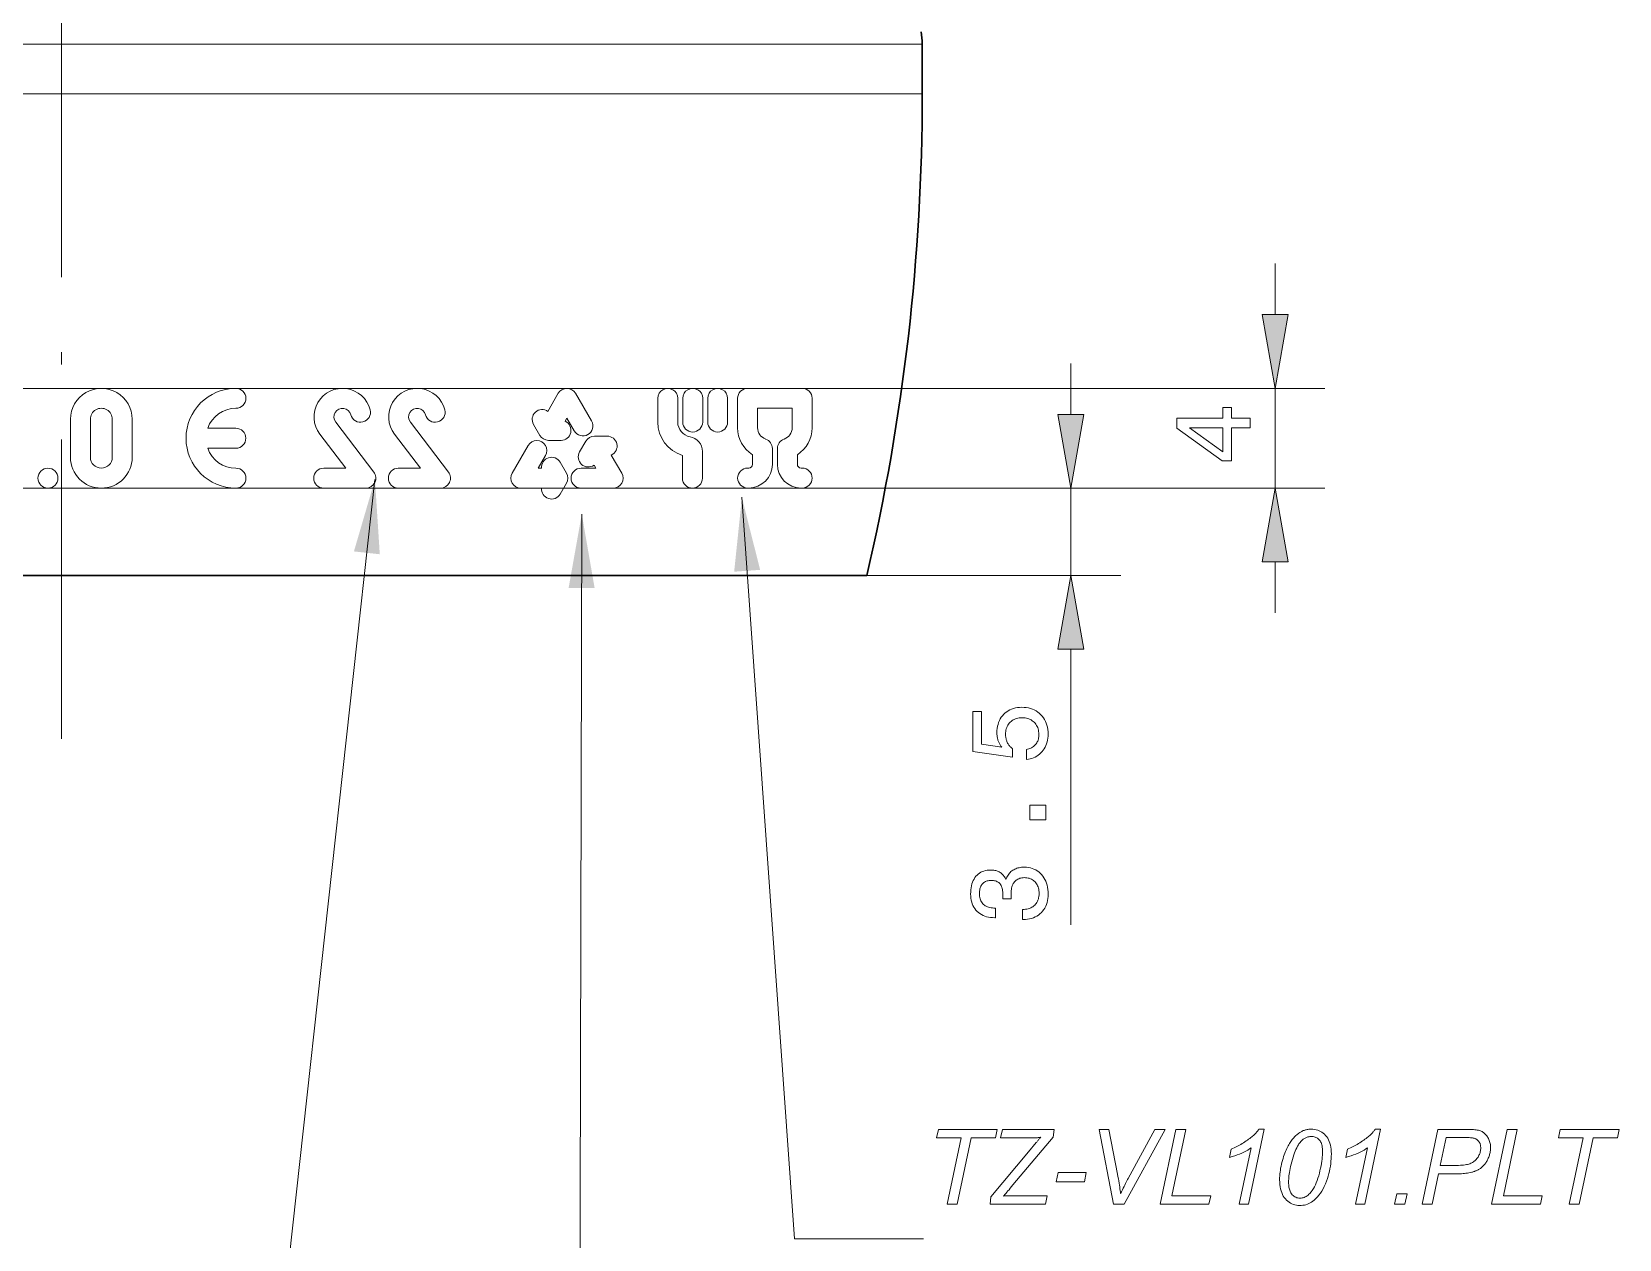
# Model space of a CAD drawing. Extents: x 0 to 594, y 0 to 521.
# Drawn here: x 367.1 to 430.7, y 110.3 to 158.7 of the extents above; entities that cross this region are included whole.
import ezdxf

# ---------------------------------------------------------------- set-up
doc = ezdxf.new("R2010")
doc.units = 0
doc.linetypes.add('DASHDOT', pattern=[18.5, 12, -3, 0.5, -3])
doc.linetypes.add('DASHED', pattern=[15, 12, -3])

msp = doc.modelspace()

# ---------------------------------------------------------------- linework, layer by layer
at = {"color": 7, "linetype": 'DASHDOT', "lineweight": 13}
msp.add_line((368.313, 130.349), (368.313, 372.344), dxfattribs=at)
at = {"color": 7, "linetype": 'DASHED', "lineweight": 13}
for p, q in [((398.59, 158.196), (333.813, 158.196)), ((398.59, 156.196), (333.813, 156.196))]:
    msp.add_line(p, q, dxfattribs=at)
at = {"color": 7, "lineweight": 13}
for p, q in [((402.813, 158.196), (338.036, 158.196)), ((402.813, 156.196), (338.036, 156.196)), ((338.188, 144.396), (398.779, 144.396)), ((338.188, 140.396), (398.779, 140.396))]:
    msp.add_line(p, q, dxfattribs=at)
at = {"color": 7, "linetype": 'DASHED', "lineweight": 13, "ltscale": 0.105585}
for p, q in [((402.813, 158.196), (398.59, 158.196)), ((402.813, 156.196), (398.59, 156.196))]:
    msp.add_line(p, q, dxfattribs=at)
at = {"color": 7, "lineweight": 30, "ltscale": 0.05}
msp.add_line((402.813, 156.196), (402.813, 158.196), dxfattribs=at)
at = {"color": 5, "lineweight": 13, "ltscale": 0.051139}
for p, q in [((416.954, 147.35), (416.954, 149.396)), ((408.771, 143.35), (408.771, 145.396)), ((416.954, 135.396), (416.954, 137.442))]:
    msp.add_line(p, q, dxfattribs=at)
at = {"color": 7, "lineweight": 13, "ltscale": 0.020837}
for p, q in [((388.228, 144.196), (387.812, 143.474)), ((390.769, 140.996), (390.352, 141.718)), ((386.727, 140.396), (387.561, 140.396))]:
    msp.add_line(p, q, dxfattribs=at)
at = {"color": 7, "lineweight": 13, "ltscale": 0.032004}
for p, q in [((388.921, 144.196), (389.561, 143.087)), ((386.381, 140.996), (387.021, 142.105)), ((390.422, 140.396), (389.142, 140.396))]:
    msp.add_line(p, q, dxfattribs=at)
at = {"color": 7, "lineweight": 13, "ltscale": 0.023761}
for p, q in [((392.215, 143.045), (392.215, 143.996)), ((393.015, 143.045), (393.015, 143.996)), ((393.215, 143.045), (393.215, 143.996)), ((394.015, 143.045), (394.015, 143.996)), ((394.215, 143.045), (394.215, 143.996)), ((395.015, 143.045), (395.015, 143.996))]:
    msp.add_line(p, q, dxfattribs=at)
at = {"color": 7, "lineweight": 13, "ltscale": 0.029509}
for p, q in [((395.415, 142.816), (395.415, 143.996)), ((398.402, 142.816), (398.402, 143.996))]:
    msp.add_line(p, q, dxfattribs=at)
at = {"color": 7, "lineweight": 13, "ltscale": 0.027327}
for p in [(395.815, 144.396), (398.002, 144.396)]:
    msp.add_line(p, (396.908, 144.396), dxfattribs=at)
at = {"color": 5, "lineweight": 13}
for p, q in [((398.779, 144.396), (418.954, 144.396)), ((398.779, 140.396), (418.954, 140.396))]:
    msp.add_line(p, q, dxfattribs=at)
at = {"color": 5, "lineweight": 13, "ltscale": 0.1}
msp.add_line((416.954, 140.396), (416.954, 144.396), dxfattribs=at)
at = {"color": 7, "lineweight": 13, "ltscale": 0.038042}
for p, q in [((368.676, 141.635), (368.676, 143.157)), ((369.476, 141.635), (369.476, 143.157)), ((370.355, 143.157), (370.355, 141.635)), ((371.155, 143.157), (371.155, 141.635))]:
    msp.add_line(p, q, dxfattribs=at)
at = {"color": 7, "lineweight": 13, "ltscale": 0.003517}
for p, q in [((388.575, 143.196), (388.505, 143.074)), ((389.659, 141.318), (389.73, 141.196)), ((387.42, 141.196), (387.561, 141.196))]:
    msp.add_line(p, q, dxfattribs=at)
at = {"color": 7, "lineweight": 13, "ltscale": 0.014683}
msp.add_line((388.575, 143.196), (388.869, 142.687), dxfattribs=at)
at = {"color": 7, "lineweight": 13, "ltscale": 0.017327}
msp.add_line((396.215, 143.596), (396.908, 143.596), dxfattribs=at)
at = {"color": 7, "lineweight": 13, "ltscale": 0.01951}
for p, q in [((396.215, 142.816), (396.215, 143.596)), ((397.602, 142.816), (397.602, 143.596))]:
    msp.add_line(p, q, dxfattribs=at)
at = {"color": 7, "lineweight": 13, "ltscale": 0.017326}
msp.add_line((397.602, 143.596), (396.908, 143.596), dxfattribs=at)
at = {"color": 7, "lineweight": 13, "ltscale": 0.028165}
for p, q in [((375.304, 142.796), (374.177, 142.796)), ((375.304, 141.996), (374.177, 141.996))]:
    msp.add_line(p, q, dxfattribs=at)
at = {"color": 7, "lineweight": 13, "ltscale": 0.042886}
for p, q in [((379.71, 141.196), (378.672, 142.561)), ((382.701, 141.196), (381.662, 142.561))]:
    msp.add_line(p, q, dxfattribs=at)
at = {"color": 7, "lineweight": 13, "ltscale": 0.063061}
for p, q in [((380.836, 141.038), (379.308, 143.046)), ((383.826, 141.038), (382.299, 143.046))]:
    msp.add_line(p, q, dxfattribs=at)
at = {"color": 7, "lineweight": 13, "ltscale": 0.012577}
for p, q in [((387.235, 142.947), (387.487, 142.511)), ((387.833, 142.312), (388.336, 142.311)), ((389.335, 142.281), (389.083, 141.845)), ((389.68, 142.48), (390.184, 142.481)), ((388.557, 140.995), (388.306, 141.431)), ((388.557, 140.596), (388.306, 140.16))]:
    msp.add_line(p, q, dxfattribs=at)
at = {"color": 7, "lineweight": 13, "ltscale": 0.015834}
for p, q in [((396.808, 141.984), (396.808, 141.35)), ((397.008, 141.984), (397.008, 141.35))]:
    msp.add_line(p, q, dxfattribs=at)
at = {"color": 7, "lineweight": 13, "ltscale": 0.014684}
for p, q in [((387.42, 141.196), (387.714, 141.705)), ((389.73, 141.196), (389.142, 141.196))]:
    msp.add_line(p, q, dxfattribs=at)
at = {"color": 7, "lineweight": 13, "ltscale": 0.022796}
msp.add_line((393.202, 141.708), (393.202, 140.796), dxfattribs=at)
at = {"color": 7, "lineweight": 13, "ltscale": 0.026715}
msp.add_line((394.002, 141.865), (394.002, 140.796), dxfattribs=at)
at = {"color": 7, "lineweight": 13, "ltscale": 0.00963}
for p, q in [((396.008, 141.735), (396.008, 141.35)), ((397.808, 141.735), (397.808, 141.35))]:
    msp.add_line(p, q, dxfattribs=at)
at = {"color": 7, "lineweight": 13, "ltscale": 0.022092}
for p, q in [((378.827, 141.196), (379.71, 141.196)), ((381.817, 141.196), (382.701, 141.196))]:
    msp.add_line(p, q, dxfattribs=at)
at = {"color": 7, "lineweight": 13, "ltscale": 0.001077}
for p, q in [((395.858, 141.2), (395.815, 141.2)), ((398.002, 141.2), (397.958, 141.2)), ((395.858, 140.4), (395.815, 140.4)), ((398.002, 140.4), (397.958, 140.4))]:
    msp.add_line(p, q, dxfattribs=at)
at = {"color": 7, "lineweight": 13, "ltscale": 0.042267}
msp.add_line((378.827, 140.396), (380.517, 140.396), dxfattribs=at)
at = {"color": 7, "lineweight": 13, "ltscale": 0.042268}
msp.add_line((381.817, 140.396), (383.508, 140.396), dxfattribs=at)
at = {"color": 5, "lineweight": 13, "ltscale": 0.299814}
msp.add_line((398.779, 140.396), (410.771, 140.396), dxfattribs=at)
at = {"color": 5, "lineweight": 13, "ltscale": 0.0875}
msp.add_line((408.771, 136.896), (408.771, 140.396), dxfattribs=at)
at = {"color": 7, "lineweight": 30}
msp.add_line((400.593, 136.896), (339.985, 136.896), dxfattribs=at)
at = {"color": 5, "lineweight": 13, "ltscale": 0.254458}
msp.add_line((400.593, 136.896), (410.771, 136.896), dxfattribs=at)
at = {"color": 5, "lineweight": 13, "ltscale": 0.276097}
msp.add_line((408.771, 122.898), (408.771, 133.942), dxfattribs=at)
at = {"color": 5, "lineweight": 13}
for points in [[(416.433, 147.35), (416.954, 144.396), (417.475, 147.35)], [(408.25, 143.35), (408.771, 140.396), (409.292, 143.35)], [(415.954, 142.81), (415.212, 142.81), (415.212, 141.492), (414.832, 141.492), (413.021, 142.806), (413.021, 143.198), (414.866, 143.198), (414.866, 143.626), (415.212, 143.626), (415.212, 143.198), (415.954, 143.198)], [(414.866, 141.855), (414.866, 142.81), (413.523, 142.81)], [(417.475, 137.442), (416.954, 140.396), (416.433, 137.442)], [(409.292, 133.942), (408.771, 136.896), (408.25, 133.942)], [(406.989, 129.524), (406.989, 129.924), (407.035, 129.933), (407.079, 129.944), (407.12, 129.957), (407.16, 129.973), (407.198, 129.991), (407.233, 130.012), (407.267, 130.035), (407.298, 130.061), (407.328, 130.089), (407.355, 130.119), (407.38, 130.152), (407.402, 130.186), (407.422, 130.223), (407.439, 130.261), (407.454, 130.3), (407.466, 130.342), (407.475, 130.385), (407.481, 130.43), (407.485, 130.477), (407.487, 130.525), (407.485, 130.584), (407.479, 130.641), (407.47, 130.695), (407.457, 130.747), (407.441, 130.797), (407.421, 130.844), (407.397, 130.889), (407.369, 130.932), (407.338, 130.972), (407.303, 131.01), (407.265, 131.045), (407.225, 131.076), (407.183, 131.104), (407.138, 131.127), (407.091, 131.148), (407.041, 131.164), (406.99, 131.177), (406.936, 131.186), (406.879, 131.192), (406.82, 131.193), (406.761, 131.192), (406.703, 131.186), (406.648, 131.177), (406.596, 131.164), (406.546, 131.148), (406.498, 131.128), (406.453, 131.105), (406.411, 131.077), (406.371, 131.047), (406.333, 131.012), (406.299, 130.975), (406.268, 130.935), (406.241, 130.892), (406.217, 130.847), (406.197, 130.8), (406.181, 130.75), (406.168, 130.697), (406.159, 130.642), (406.154, 130.585), (406.152, 130.525), (406.153, 130.49), (406.155, 130.456), (406.158, 130.423), (406.163, 130.39), (406.17, 130.358), (406.177, 130.326), (406.186, 130.295), (406.197, 130.265), (406.209, 130.235), (406.222, 130.206), (406.236, 130.177), (406.252, 130.149), (406.27, 130.122), (406.288, 130.096), (406.308, 130.071), (406.329, 130.046), (406.352, 130.022), (406.376, 129.998), (406.402, 129.976), (406.428, 129.954), (406.428, 129.61), (404.839, 129.846), (404.839, 131.449), (405.193, 131.449), (405.193, 130.135), (406, 130.015), (405.982, 130.037), (405.964, 130.06), (405.948, 130.083), (405.932, 130.107), (405.917, 130.132), (405.903, 130.158), (405.89, 130.185), (405.878, 130.212), (405.866, 130.24), (405.856, 130.269), (405.847, 130.299), (405.838, 130.329), (405.831, 130.359), (405.824, 130.39), (405.819, 130.422), (405.814, 130.454), (405.811, 130.487), (405.808, 130.52), (405.807, 130.554), (405.806, 130.588), (405.809, 130.679), (405.817, 130.766), (405.831, 130.849), (405.85, 130.929), (405.875, 131.005), (405.905, 131.078), (405.941, 131.146), (405.982, 131.212), (406.028, 131.273), (406.08, 131.332), (406.137, 131.385), (406.197, 131.433), (406.26, 131.475), (406.327, 131.512), (406.397, 131.543), (406.471, 131.568), (406.548, 131.588), (406.628, 131.602), (406.712, 131.61), (406.799, 131.613), (406.892, 131.61), (406.981, 131.601), (407.067, 131.586), (407.148, 131.565), (407.227, 131.538), (407.302, 131.506), (407.373, 131.467), (407.44, 131.422), (407.504, 131.371), (407.565, 131.315), (407.62, 131.253), (407.67, 131.188), (407.714, 131.119), (407.752, 131.047), (407.784, 130.971), (407.811, 130.892), (407.831, 130.809), (407.846, 130.722), (407.855, 130.632), (407.858, 130.538), (407.855, 130.454), (407.848, 130.374), (407.836, 130.297), (407.819, 130.222), (407.798, 130.15), (407.772, 130.081), (407.74, 130.015), (407.705, 129.952), (407.664, 129.892), (407.618, 129.835), (407.569, 129.781), (407.517, 129.733), (407.461, 129.689), (407.403, 129.651), (407.341, 129.617), (407.277, 129.589), (407.21, 129.565), (407.139, 129.546), (407.066, 129.533)], [(407.771, 127.097), (407.128, 127.097), (407.128, 127.694), (407.771, 127.694)], [(406.831, 123.108), (406.831, 123.507), (406.893, 123.51), (406.952, 123.516), (407.008, 123.525), (407.061, 123.538), (407.112, 123.554), (407.159, 123.573), (407.204, 123.595), (407.246, 123.62), (407.285, 123.649), (407.321, 123.681), (407.354, 123.716), (407.384, 123.753), (407.41, 123.793), (407.432, 123.836), (407.452, 123.882), (407.467, 123.93), (407.479, 123.981), (407.488, 124.035), (407.493, 124.091), (407.495, 124.15), (407.494, 124.208), (407.489, 124.263), (407.481, 124.316), (407.47, 124.366), (407.456, 124.414), (407.438, 124.459), (407.418, 124.502), (407.394, 124.542), (407.367, 124.58), (407.337, 124.615), (407.304, 124.647), (407.269, 124.676), (407.232, 124.701), (407.192, 124.723), (407.149, 124.742), (407.105, 124.757), (407.058, 124.769), (407.008, 124.778), (406.957, 124.783), (406.903, 124.784), (406.854, 124.783), (406.807, 124.778), (406.762, 124.769), (406.72, 124.758), (406.679, 124.743), (406.641, 124.724), (406.606, 124.702), (406.572, 124.677), (406.541, 124.649), (406.512, 124.617), (406.485, 124.582), (406.461, 124.544), (406.44, 124.504), (406.422, 124.461), (406.406, 124.415), (406.394, 124.367), (406.384, 124.316), (406.377, 124.262), (406.373, 124.205), (406.371, 124.146), (406.371, 124.137), (406.371, 124.129), (406.372, 124.12), (406.372, 124.111), (406.372, 124.102), (406.372, 124.094), (406.372, 124.085), (406.373, 124.076), (406.373, 124.066), (406.374, 124.057), (406.374, 124.048), (406.374, 124.037), (406.375, 124.027), (406.376, 124.015), (406.376, 124.003), (406.377, 123.991), (406.378, 123.978), (406.378, 123.964), (406.379, 123.95), (406.38, 123.935), (406.04, 123.935), (406.041, 123.944), (406.041, 123.953), (406.042, 123.962), (406.042, 123.971), (406.042, 123.98), (406.043, 123.989), (406.043, 123.998), (406.043, 124.006), (406.043, 124.015), (406.044, 124.023), (406.044, 124.032), (406.044, 124.04), (406.044, 124.048), (406.044, 124.056), (406.044, 124.064), (406.044, 124.072), (406.045, 124.079), (406.045, 124.087), (406.045, 124.094), (406.045, 124.101), (406.043, 124.158), (406.04, 124.212), (406.034, 124.262), (406.026, 124.31), (406.016, 124.355), (406.003, 124.396), (405.988, 124.435), (405.971, 124.47), (405.952, 124.503), (405.93, 124.533), (405.906, 124.559), (405.879, 124.583), (405.85, 124.604), (405.818, 124.622), (405.785, 124.638), (405.748, 124.65), (405.709, 124.66), (405.668, 124.667), (405.625, 124.671), (405.579, 124.673), (405.534, 124.671), (405.492, 124.667), (405.452, 124.66), (405.413, 124.651), (405.377, 124.639), (405.343, 124.624), (405.312, 124.606), (405.282, 124.586), (405.254, 124.563), (405.229, 124.537), (405.206, 124.508), (405.185, 124.478), (405.166, 124.444), (405.151, 124.409), (405.137, 124.371), (405.126, 124.331), (405.117, 124.288), (405.111, 124.243), (405.108, 124.196), (405.106, 124.146), (405.108, 124.09), (405.113, 124.037), (405.121, 123.986), (405.132, 123.938), (405.147, 123.893), (405.165, 123.851), (405.186, 123.812), (405.21, 123.775), (405.238, 123.741), (405.269, 123.71), (405.303, 123.682), (405.34, 123.657), (405.38, 123.635), (405.423, 123.615), (405.469, 123.599), (405.518, 123.585), (405.57, 123.575), (405.626, 123.568), (405.684, 123.563), (405.745, 123.562), (405.745, 123.178), (405.716, 123.178), (405.629, 123.181), (405.547, 123.188), (405.468, 123.201), (405.392, 123.219), (405.32, 123.242), (405.252, 123.27), (405.187, 123.304), (405.125, 123.342), (405.068, 123.385), (405.014, 123.434), (404.964, 123.487), (404.92, 123.544), (404.88, 123.604), (404.846, 123.668), (404.818, 123.735), (404.794, 123.806), (404.776, 123.88), (404.763, 123.958), (404.755, 124.04), (404.752, 124.125), (404.754, 124.214), (404.761, 124.3), (404.771, 124.382), (404.786, 124.459), (404.806, 124.533), (404.829, 124.602), (404.857, 124.667), (404.889, 124.728), (404.925, 124.785), (404.965, 124.837), (405.01, 124.885), (405.057, 124.928), (405.108, 124.966), (405.163, 124.999), (405.22, 125.027), (405.281, 125.05), (405.346, 125.067), (405.414, 125.08), (405.485, 125.088), (405.56, 125.09), (405.603, 125.089), (405.644, 125.086), (405.684, 125.082), (405.723, 125.075), (405.761, 125.066), (405.798, 125.056), (405.833, 125.043), (405.867, 125.029), (405.899, 125.012), (405.931, 124.994), (405.961, 124.974), (405.989, 124.952), (406.017, 124.928), (406.042, 124.903), (406.066, 124.875), (406.089, 124.846), (406.11, 124.815), (406.13, 124.782), (406.148, 124.747), (406.165, 124.711), (406.184, 124.758), (406.204, 124.803), (406.227, 124.846), (406.251, 124.886), (406.278, 124.924), (406.307, 124.96), (406.337, 124.993), (406.37, 125.024), (406.404, 125.052), (406.441, 125.079), (406.479, 125.102), (406.52, 125.124), (406.561, 125.143), (406.605, 125.159), (406.65, 125.173), (406.697, 125.184), (406.746, 125.193), (406.797, 125.199), (406.849, 125.203), (406.903, 125.204), (406.987, 125.201), (407.069, 125.192), (407.147, 125.177), (407.221, 125.157), (407.292, 125.13), (407.36, 125.098), (407.424, 125.059), (407.485, 125.015), (407.542, 124.965), (407.596, 124.909), (407.646, 124.848), (407.69, 124.783), (407.73, 124.714), (407.764, 124.642), (407.792, 124.565), (407.816, 124.485), (407.834, 124.401), (407.847, 124.312), (407.855, 124.22), (407.858, 124.125), (407.855, 124.034), (407.847, 123.947), (407.833, 123.863), (407.814, 123.784), (407.79, 123.708), (407.76, 123.636), (407.724, 123.567), (407.684, 123.503), (407.637, 123.442), (407.586, 123.385), (407.53, 123.332), (407.47, 123.285), (407.406, 123.244), (407.339, 123.208), (407.268, 123.177), (407.194, 123.153), (407.116, 123.133), (407.035, 123.119), (406.949, 123.111), (406.861, 123.108)]]:
    msp.add_lwpolyline(points, close=True, dxfattribs=at)
at = {"color": 7, "lineweight": 13}
for points in [[(380.88, 140.74), (374.86, 86.07), (381.447, 86.07)], [(395.587, 140.031), (397.69, 110.305), (402.866, 110.305)], [(389.169, 139.352), (389.084, 100.516), (420.496, 100.516)]]:
    msp.add_lwpolyline(points, dxfattribs=at)
for points in [[(403.818, 111.694), (404.372, 114.352), (403.388, 114.352), (403.46, 114.694), (405.821, 114.694), (405.75, 114.352), (404.774, 114.352), (404.219, 111.694)], [(405.529, 111.694), (405.568, 111.994), (407.07, 113.789), (407.381, 114.166), (407.399, 114.188), (407.418, 114.211), (407.437, 114.233), (407.455, 114.254), (407.473, 114.276), (407.491, 114.296), (407.509, 114.317), (407.527, 114.337), (407.545, 114.357), (407.563, 114.376), (407.526, 114.372), (407.491, 114.368), (407.459, 114.365), (407.429, 114.362), (407.401, 114.359), (407.376, 114.357), (407.352, 114.356), (407.332, 114.355), (407.313, 114.354), (407.297, 114.354), (407.198, 114.356), (407.08, 114.354), (406.963, 114.352), (405.954, 114.352), (406.026, 114.694), (408.095, 114.694), (408.06, 114.38), (406.45, 112.467), (406.392, 112.399), (406.34, 112.336), (406.291, 112.278), (406.247, 112.226), (406.207, 112.179), (406.172, 112.137), (406.14, 112.101), (406.114, 112.07), (406.091, 112.044), (406.073, 112.023), (406.09, 112.025), (406.106, 112.027), (406.121, 112.029), (406.135, 112.031), (406.147, 112.032), (406.158, 112.033), (406.168, 112.034), (406.176, 112.035), (406.184, 112.035), (406.19, 112.035), (407.825, 112.035), (407.753, 111.694)], [(410.479, 111.694), (409.902, 114.694), (410.289, 114.694), (410.636, 112.905), (410.655, 112.809), (410.672, 112.718), (410.688, 112.63), (410.703, 112.545), (410.716, 112.465), (410.728, 112.388), (410.738, 112.315), (410.747, 112.246), (410.755, 112.181), (410.761, 112.119), (410.798, 112.195), (410.834, 112.267), (410.868, 112.336), (410.901, 112.401), (410.933, 112.464), (410.963, 112.523), (410.992, 112.58), (411.019, 112.633), (411.045, 112.682), (411.07, 112.729), (412.141, 114.694), (412.554, 114.694), (410.909, 111.694)], [(412.345, 111.694), (412.971, 114.694), (413.372, 114.694), (412.818, 112.033), (414.375, 112.033), (414.304, 111.694)], [(415.517, 111.694), (415.992, 113.959), (415.928, 113.912), (415.859, 113.866), (415.785, 113.823), (415.706, 113.781), (415.622, 113.741), (415.534, 113.704), (415.44, 113.668), (415.341, 113.634), (415.237, 113.602), (415.128, 113.572), (415.198, 113.908), (415.253, 113.93), (415.308, 113.955), (415.363, 113.98), (415.418, 114.007), (415.472, 114.035), (415.527, 114.065), (415.581, 114.095), (415.635, 114.128), (415.689, 114.161), (415.743, 114.196), (415.796, 114.231), (415.845, 114.266), (415.893, 114.299), (415.937, 114.331), (415.979, 114.363), (416.018, 114.394), (416.054, 114.423), (416.088, 114.452), (416.119, 114.48), (416.147, 114.507), (416.164, 114.524), (416.18, 114.541), (416.196, 114.56), (416.212, 114.578), (416.227, 114.598), (416.243, 114.618), (416.258, 114.639), (416.273, 114.661), (416.288, 114.683), (416.303, 114.706), (416.518, 114.706), (415.889, 111.694)], [(417.136, 112.678), (417.137, 112.754), (417.14, 112.831), (417.146, 112.907), (417.154, 112.984), (417.164, 113.062), (417.177, 113.139), (417.191, 113.217), (417.208, 113.295), (417.228, 113.373), (417.249, 113.451), (417.272, 113.528), (417.296, 113.602), (417.32, 113.673), (417.344, 113.74), (417.369, 113.805), (417.395, 113.866), (417.421, 113.924), (417.447, 113.979), (417.474, 114.031), (417.502, 114.08), (417.53, 114.126), (417.558, 114.17), (417.586, 114.212), (417.615, 114.251), (417.644, 114.289), (417.673, 114.325), (417.702, 114.359), (417.731, 114.391), (417.761, 114.42), (417.791, 114.448), (417.82, 114.474), (417.85, 114.498), (417.88, 114.521), (417.909, 114.543), (417.939, 114.563), (417.968, 114.582), (417.997, 114.6), (418.026, 114.616), (418.055, 114.63), (418.084, 114.643), (418.113, 114.655), (418.143, 114.666), (418.174, 114.675), (418.205, 114.683), (418.236, 114.69), (418.269, 114.696), (418.302, 114.7), (418.335, 114.703), (418.37, 114.705), (418.405, 114.706), (418.472, 114.703), (418.537, 114.696), (418.601, 114.683), (418.661, 114.665), (418.72, 114.642), (418.776, 114.614), (418.83, 114.58), (418.882, 114.542), (418.931, 114.499), (418.979, 114.45), (419.022, 114.397), (419.061, 114.339), (419.096, 114.276), (419.126, 114.209), (419.151, 114.137), (419.172, 114.061), (419.188, 113.981), (419.2, 113.895), (419.206, 113.806), (419.209, 113.711), (419.207, 113.612), (419.202, 113.513), (419.194, 113.414), (419.183, 113.315), (419.169, 113.217), (419.151, 113.118), (419.131, 113.02), (419.107, 112.922), (419.079, 112.824), (419.049, 112.727), (419.01, 112.614), (418.968, 112.508), (418.923, 112.407), (418.875, 112.311), (418.824, 112.222), (418.77, 112.138), (418.713, 112.06), (418.654, 111.988), (418.591, 111.922), (418.525, 111.861), (418.473, 111.82), (418.419, 111.782), (418.364, 111.75), (418.307, 111.721), (418.249, 111.697), (418.19, 111.677), (418.129, 111.662), (418.067, 111.651), (418.003, 111.645), (417.938, 111.642), (417.871, 111.645), (417.807, 111.653), (417.745, 111.666), (417.685, 111.685), (417.627, 111.709), (417.571, 111.738), (417.517, 111.772), (417.465, 111.812), (417.416, 111.857), (417.368, 111.907), (417.324, 111.963), (417.284, 112.023), (417.25, 112.088), (417.219, 112.158), (417.194, 112.232), (417.173, 112.312), (417.157, 112.396), (417.145, 112.485), (417.138, 112.579)], [(420.179, 111.694), (420.653, 113.959), (420.59, 113.912), (420.521, 113.866), (420.447, 113.823), (420.368, 113.781), (420.284, 113.741), (420.195, 113.704), (420.101, 113.668), (420.003, 113.634), (419.899, 113.602), (419.79, 113.572), (419.859, 113.908), (419.915, 113.93), (419.97, 113.955), (420.025, 113.98), (420.079, 114.007), (420.134, 114.035), (420.188, 114.065), (420.243, 114.095), (420.297, 114.128), (420.351, 114.161), (420.405, 114.196), (420.457, 114.231), (420.507, 114.266), (420.554, 114.299), (420.599, 114.331), (420.64, 114.363), (420.68, 114.394), (420.716, 114.423), (420.75, 114.452), (420.781, 114.48), (420.809, 114.507), (420.825, 114.524), (420.841, 114.541), (420.857, 114.56), (420.873, 114.578), (420.889, 114.598), (420.904, 114.618), (420.92, 114.639), (420.935, 114.661), (420.95, 114.683), (420.965, 114.706), (421.179, 114.706), (420.551, 111.694)], [(422.845, 111.694), (423.473, 114.694), (424.726, 114.694), (424.789, 114.693), (424.849, 114.691), (424.906, 114.687), (424.96, 114.682), (425.01, 114.675), (425.058, 114.667), (425.102, 114.657), (425.142, 114.646), (425.18, 114.633), (425.214, 114.619), (425.246, 114.603), (425.277, 114.585), (425.306, 114.564), (425.335, 114.542), (425.362, 114.518), (425.389, 114.491), (425.414, 114.462), (425.438, 114.431), (425.461, 114.398), (425.483, 114.363), (425.503, 114.326), (425.521, 114.289), (425.537, 114.25), (425.551, 114.211), (425.563, 114.171), (425.572, 114.13), (425.58, 114.088), (425.585, 114.045), (425.588, 114.001), (425.589, 113.957), (425.589, 113.92), (425.586, 113.882), (425.583, 113.845), (425.577, 113.807), (425.57, 113.769), (425.562, 113.731), (425.552, 113.693), (425.541, 113.655), (425.528, 113.617), (425.514, 113.578), (425.498, 113.54), (425.482, 113.504), (425.465, 113.469), (425.447, 113.435), (425.428, 113.403), (425.408, 113.372), (425.388, 113.342), (425.367, 113.314), (425.345, 113.287), (425.322, 113.261), (425.299, 113.237), (425.276, 113.214), (425.253, 113.192), (425.229, 113.171), (425.206, 113.152), (425.182, 113.133), (425.159, 113.116), (425.135, 113.101), (425.112, 113.086), (425.088, 113.073), (425.064, 113.06), (425.04, 113.049), (425.015, 113.038), (424.99, 113.027), (424.965, 113.018), (424.94, 113.008), (424.914, 113), (424.888, 112.992), (424.861, 112.985), (424.834, 112.979), (424.776, 112.966), (424.719, 112.954), (424.661, 112.944), (424.602, 112.935), (424.544, 112.928), (424.486, 112.922), (424.427, 112.917), (424.369, 112.914), (424.31, 112.912), (424.251, 112.911), (423.5, 112.911), (423.246, 111.694)], [(425.628, 111.694), (426.254, 114.694), (426.656, 114.694), (426.101, 112.033), (427.658, 112.033), (427.587, 111.694)], [(428.743, 111.694), (429.297, 114.352), (428.313, 114.352), (428.385, 114.694), (430.746, 114.694), (430.675, 114.352), (429.698, 114.352), (429.144, 111.694)], [(417.494, 112.584), (417.495, 112.53), (417.498, 112.478), (417.502, 112.429), (417.509, 112.382), (417.517, 112.338), (417.527, 112.296), (417.539, 112.256), (417.553, 112.219), (417.568, 112.184), (417.586, 112.152), (417.612, 112.111), (417.641, 112.075), (417.672, 112.042), (417.705, 112.014), (417.741, 111.991), (417.779, 111.971), (417.82, 111.956), (417.863, 111.946), (417.908, 111.939), (417.956, 111.937), (417.999, 111.939), (418.041, 111.945), (418.082, 111.955), (418.122, 111.968), (418.161, 111.986), (418.2, 112.007), (418.238, 112.032), (418.275, 112.061), (418.312, 112.094), (418.347, 112.131), (418.397, 112.189), (418.444, 112.251), (418.488, 112.319), (418.53, 112.392), (418.569, 112.469), (418.606, 112.552), (418.641, 112.64), (418.673, 112.733), (418.702, 112.831), (418.729, 112.935), (418.753, 113.039), (418.775, 113.139), (418.794, 113.235), (418.811, 113.327), (418.825, 113.415), (418.836, 113.5), (418.845, 113.58), (418.852, 113.657), (418.855, 113.73), (418.857, 113.799), (418.855, 113.862), (418.852, 113.921), (418.846, 113.977), (418.837, 114.029), (418.826, 114.078), (418.812, 114.122), (418.796, 114.164), (418.778, 114.201), (418.756, 114.235), (418.733, 114.266), (418.707, 114.293), (418.68, 114.317), (418.652, 114.339), (418.621, 114.357), (418.589, 114.373), (418.556, 114.386), (418.521, 114.396), (418.484, 114.403), (418.446, 114.408), (418.407, 114.409), (418.377, 114.408), (418.348, 114.406), (418.32, 114.402), (418.292, 114.397), (418.264, 114.39), (418.237, 114.382), (418.21, 114.372), (418.183, 114.361), (418.157, 114.348), (418.131, 114.333), (418.106, 114.317), (418.081, 114.299), (418.056, 114.278), (418.031, 114.255), (418.006, 114.231), (417.982, 114.203), (417.958, 114.174), (417.934, 114.143), (417.91, 114.109), (417.887, 114.073), (417.854, 114.019), (417.822, 113.959), (417.791, 113.894), (417.761, 113.824), (417.732, 113.749), (417.703, 113.669), (417.676, 113.583), (417.649, 113.493), (417.623, 113.397), (417.598, 113.296), (417.578, 113.209), (417.561, 113.126), (417.545, 113.046), (417.531, 112.97), (417.52, 112.897), (417.511, 112.827), (417.503, 112.761), (417.498, 112.699), (417.495, 112.639)], [(423.572, 113.251), (424.233, 113.251), (424.307, 113.252), (424.378, 113.254), (424.445, 113.258), (424.508, 113.264), (424.566, 113.272), (424.621, 113.281), (424.671, 113.291), (424.717, 113.304), (424.759, 113.318), (424.797, 113.334), (424.833, 113.351), (424.867, 113.37), (424.899, 113.391), (424.93, 113.414), (424.96, 113.438), (424.988, 113.464), (425.014, 113.492), (425.04, 113.522), (425.064, 113.553), (425.086, 113.586), (425.107, 113.621), (425.125, 113.655), (425.141, 113.69), (425.155, 113.726), (425.167, 113.761), (425.177, 113.798), (425.185, 113.834), (425.19, 113.871), (425.193, 113.909), (425.194, 113.947), (425.194, 113.976), (425.192, 114.003), (425.189, 114.03), (425.185, 114.056), (425.18, 114.08), (425.174, 114.104), (425.166, 114.126), (425.158, 114.148), (425.148, 114.168), (425.137, 114.187), (425.125, 114.205), (425.112, 114.222), (425.098, 114.238), (425.084, 114.254), (425.068, 114.268), (425.051, 114.281), (425.034, 114.293), (425.015, 114.305), (424.996, 114.315), (424.975, 114.324), (424.953, 114.332), (424.926, 114.34), (424.896, 114.347), (424.861, 114.352), (424.823, 114.357), (424.781, 114.361), (424.735, 114.364), (424.685, 114.366), (424.632, 114.368), (424.574, 114.368), (423.805, 114.368)], [(408.181, 112.594), (408.259, 112.964), (409.388, 112.964), (409.312, 112.594)], [(421.742, 111.694), (421.83, 112.113), (422.25, 112.113), (422.16, 111.694)]]:
    msp.add_lwpolyline(points, close=True, dxfattribs=at)
msp.add_circle((367.776, 140.796), 0.4, dxfattribs=at)
at = {"color": 7, "lineweight": 30}
for centre, radius, start, end in [((399.813, 158.196), 3, 360, 9.44966), ((317.813, 156.196), 85, 346.87603, 0)]:
    msp.add_arc(centre, radius, start, end, dxfattribs=at)
at = {"color": 7, "lineweight": 13}
for centre, radius, start, end in [((369.915, 143.157), 1.239, 0, 180.00001), ((375.309, 142.396), 2, 90, 270), ((375.309, 143.996), 0.4, 270, 90), ((379.581, 143.253), 1.143, 14.29266, 217.26889), ((382.572, 143.253), 1.143, 14.29266, 217.26889), ((388.575, 143.996), 0.4, 30, 150), ((392.615, 143.996), 0.4, 0, 180.00001), ((393.615, 143.996), 0.4, 0, 180.00001), ((394.615, 143.996), 0.4, 0, 180.00001), ((395.815, 143.996), 0.4, 90, 180.00001), ((398.002, 143.996), 0.4, 0, 90), ((369.915, 143.157), 0.439, 0, 180.00001), ((375.309, 142.396), 1.2, 90, 160.52876), ((379.581, 143.253), 0.343, 14.29266, 217.26889), ((380.301, 143.436), 0.4, 194.29266, 14.29266), ((382.572, 143.253), 0.343, 14.29266, 217.26889), ((383.292, 143.436), 0.4, 194.29266, 14.29266), ((387.581, 143.147), 0.4, 54.82332, 210.09284), ((375.304, 142.396), 0.4, 270, 90), ((387.834, 142.712), 0.4, 210.09284, 269.90716), ((388.337, 142.711), 0.4, 269.90716, 65.17668), ((389.215, 142.887), 0.4, 210, 30), ((393.615, 143.045), 1.4, 180.00001, 252.84456), ((393.615, 143.045), 0.6, 180.00001, 259.77818), ((393.615, 143.045), 0.4, 180.00001, 360), ((394.615, 143.045), 0.4, 180.00001, 360), ((396.695, 142.816), 1.28, 180.00001, 237.54346), ((396.695, 142.816), 0.48, 180.00001, 250.97076), ((397.122, 142.816), 0.48, 289.02924, 360), ((397.122, 142.816), 1.28, 302.45654, 360), ((375.309, 142.396), 1.2, 199.47124, 270), ((387.367, 141.905), 0.4, 329.99999, 150), ((389.681, 142.08), 0.4, 90.09283, 149.90716), ((390.184, 142.081), 0.4, 294.82332, 90.09283), ((393.402, 141.865), 0.6, 0, 79.77819), ((396.408, 141.984), 0.4, 0, 70.97078), ((397.408, 141.984), 0.4, 109.02922, 180.00001), ((369.915, 141.635), 1.239, 180.00001, 360), ((369.915, 141.635), 0.439, 180.00001, 360), ((387.959, 141.232), 0.4, 29.90717, 185.17668), ((389.429, 141.645), 0.4, 149.90716, 305.17668), ((395.858, 141.35), 0.15, 270, 360), ((395.858, 141.35), 0.95, 270, 360), ((397.958, 141.35), 0.95, 180.00001, 270), ((397.958, 141.35), 0.15, 180.00001, 270), ((375.309, 140.796), 0.4, 270, 90), ((378.827, 140.796), 0.4, 90, 270), ((380.517, 140.796), 0.4, 270, 37.26889), ((381.817, 140.796), 0.4, 90, 270), ((383.508, 140.796), 0.4, 270, 37.26889), ((386.727, 140.796), 0.4, 150, 270), ((388.21, 140.796), 0.4, 330.09282, 29.90717), ((389.142, 140.796), 0.4, 90, 270), ((390.422, 140.796), 0.4, 270, 30), ((393.602, 140.796), 0.4, 180.00001, 360), ((395.815, 140.8), 0.4, 90, 270), ((398.002, 140.8), 0.4, 270, 90), ((387.959, 140.36), 0.4, 174.82332, 330.09282)]:
    msp.add_arc(centre, radius, start, end, dxfattribs=at)
at = {"color": 5, "lineweight": 13}
for points in [[(416.433, 147.35), (416.954, 144.396), (416.433, 147.35), (417.475, 147.35)], [(408.25, 143.35), (408.771, 140.396), (408.25, 143.35), (409.292, 143.35)], [(417.475, 137.442), (416.954, 140.396), (417.475, 137.442), (416.433, 137.442)], [(409.292, 133.942), (408.771, 136.896), (409.292, 133.942), (408.25, 133.942)]]:
    msp.add_solid(points, dxfattribs=at)
at = {"color": 7, "lineweight": 13}
for points in [[(381.074, 137.746), (380.88, 140.74), (380.038, 137.86)], [(396.315, 137.121), (395.587, 140.031), (395.276, 137.047)], [(389.683, 136.397), (389.169, 139.352), (388.642, 136.399)]]:
    msp.add_solid(points, dxfattribs=at)

doc.saveas('drawing.dxf')
